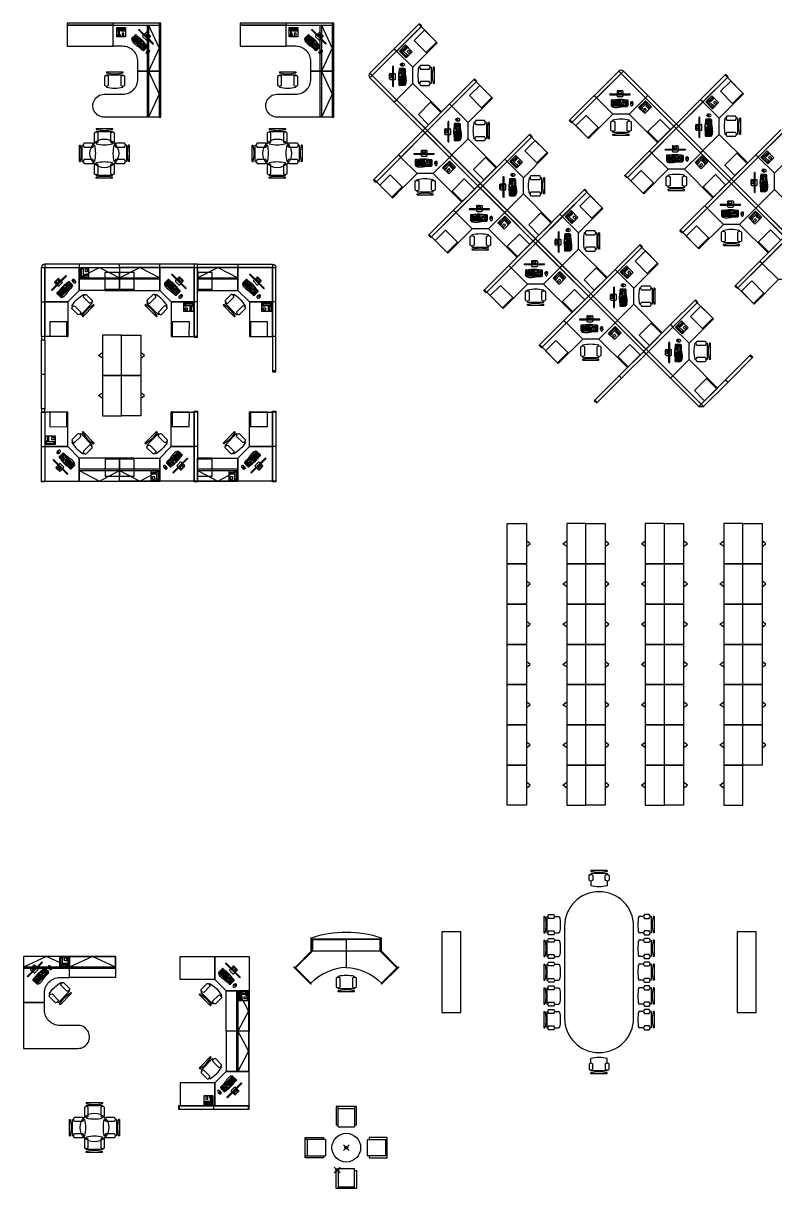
# Model space of a CAD drawing. Header units: inches. Extents: x 134 to 3030, y 225 to 1533.
# Drawn here: x 1359 to 2143, y 316 to 1533 of the extents above; entities that cross this region are included whole.
import ezdxf

# ---------------------------------------------------------------- set-up
doc = ezdxf.new("R2010")
doc.units = ezdxf.units.IN
doc.header["$MEASUREMENT"] = 0
doc.header["$PDMODE"] = 35
doc.header["$PDSIZE"] = 3
doc.layers.get('0').update_dxf_attribs({"lineweight": 0})
for name, color, linetype, lineweight in [('A-FURN-3-WKSF', 200, 'Continuous', 25), ('A-FURN-P-FILE', 5, 'Continuous', 25), ('A-FURN-P-FREE', 200, 'Continuous', 25), ('A-FURN-P-FREE2', 200, 'Continuous', 25), ('A-FURN-P-PEDS', 5, 'Continuous', 25), ('A-FURN-P-PHWL-46', 1, 'Continuous', 25), ('A-FURN-P-PHWL-462', 1, 'Continuous', 25), ('A-FURN-P-SEAT', 4, 'Continuous', 25), ('A-FURN-P-STOR', 7, 'Continuous', 25), ('A-FURN-P-WKSF', 200, 'Continuous', 25), ('COMPUTER-P3', 30, 'Continuous', 25), ('Furniture', 200, 'Continuous', 25), ('TELEPHONE-ST12', 3, 'Continuous', 25)]:
    doc.layers.add(name, color=color, linetype=linetype, lineweight=lineweight)
doc.styles.add('ATTR', font='romans.shx', dxfattribs={"width": 0.8, "height": 2.52})

# ---------------------------------------------------------------- blocks, each defined once
blk = doc.blocks.new('CHAIR 1')
at = {"linetype": 'Continuous'}
for p, q in [((-8.5, 0), (-8.5, -1)), ((-8.5, 0), (8.5, 0)), ((8.5, 0), (8.5, -1)), ((-10.5, -5), (-10.5, -14)), ((-8.5, -3), (-8.5, -4)), ((-8.5, -3), (8.5, -3)), ((-6.5, -14), (-6.5, -5)), ((-2, -3), (-2, -1.9355)), ((2, -1.9576), (2, -3)), ((6.5, -5), (6.5, -14)), ((8.5, -3), (8.5, -4)), ((10.5, -14), (10.5, -5)), ((-8.5, -15), (-8.5, -16)), ((8.5, -15), (8.5, -16))]:
    blk.add_line(p, q, dxfattribs=at)
for centre, radius, start, end in [((-8.5, -6.5), 2.5, 36.8699, 143.1301), ((0, 34.625), 36.625, 256.5803, 283.4197), ((8.5, -6.5), 2.5, 36.8699, 143.1301), ((-8.5, -12.5), 2.5, 216.8699, 323.1301), ((0, 19.625), 36.625, 256.5803, 283.4197), ((8.5, -12.5), 2.5, 216.8699, 323.1301)]:
    blk.add_arc(centre, radius, start, end, dxfattribs=at)
at = {"style": 'ATTR', "width": 0.8, "flags": 9}
blk.add_attdef('ESTCODE', (0, 0), '', height=0.0042, dxfattribs=at)
blk = doc.blocks.new('MONITOR')
at = {"color": 0}
for p, q in [((-269, -94), (-264, -89)), ((-264, -89), (264, -89)), ((-77, -17), (-77, -89)), ((-77, -109), (-77, -143)), ((-40, -70), (-36, -14)), ((-29, -14), (-29, -17)), ((-29, -14), (-29, -17)), ((-25, -60), (-25, -82)), ((-25, -60), (-24, -60)), ((-24, -60), (-24, -89)), ((-24, -63), (24, -63)), ((24, -60), (24, -89)), ((24, -60), (25, -60)), ((25, -60), (25, -82)), ((29, -14), (29, -17)), ((29, -14), (29, -17)), ((40, -70), (36, -14)), ((77, -17), (77, -89)), ((77, -109), (77, -143)), ((269, -94), (264, -89))]:
    blk.add_line(p, q, dxfattribs=at)
for points in [[(-60, 0), (60, 0)], [(-269, -109), (269, -109), (269, -94), (-269, -94), (-269, -109)], [(-60, -160), (60, -160)], [(-36, -14), (36, -14)], [(-29, -17), (29, -17)], [(-29, -17), (29, -17)]]:
    blk.add_lwpolyline(points, dxfattribs=at)
for points in [[(-40, -70, 0.263666), (-37, -80), (-34, -82), (-25, -82)], [(40, -70, -0.263666), (37, -80), (34, -82), (25, -82)]]:
    blk.add_lwpolyline(points, format="xyb", dxfattribs=at)
for centre, radius in [((-61, -4), 1.73), ((-46, -4), 1.73), ((-36, -102), 1.14), ((-32, -4), 1.73), ((-18, -4), 1.73), ((-3, -4), 1.73), ((11, -4), 1.73), ((25, -4), 1.73), ((36, -102), 1.14), ((39, -4), 1.73)]:
    blk.add_circle(centre, radius, dxfattribs=at)
for centre, start, end in [((-60, -17), 90, 180), ((60, -17), 0, 90), ((-60, -143), 180, 270), ((60, -143), 270, 0)]:
    blk.add_arc(centre, 17.2, start, end, dxfattribs=at)
blk = doc.blocks.new('KEYBOARD')
at = {"color": 0}
for points in [[(233, -76), (233, -26, 0.165941), (205, -17, -0.04592), (141, -12, 0.046884), (0, 0, 0.043941), (-135, -14, -0.081459), (-182, -12, 0.073722), (-206, -13, 0.278236), (-218, -23), (-217, -154, 0.414214), (-202, -168), (218, -167, 0.414214), (233, -152)], [(218, -167), (-202, -168, -0.198912), (-213, -164, 0.237087), (-181, -196, 0.110077), (-61, -209, 0.017919), (47, -193, -0.053396), (161, -185, 0.017301), (204, -185, 0.36209), (228, -163, -0.184401), (218, -167)]]:
    blk.add_lwpolyline(points, format="xyb", close=True, dxfattribs=at)
at = {"color": 0, "lineweight": 0}
for points in [[(-201, -38), (-189, -38)], [(-201, -38), (-201, -51)], [(-201, -51), (-189, -51)], [(-200, -70), (-188, -70)], [(-200, -70), (-200, -83)], [(-200, -83), (-188, -83)], [(-200, -87), (-188, -86)], [(-200, -87), (-200, -100)], [(-200, -100), (-188, -99)], [(-200, -104), (-188, -104)], [(-200, -104), (-200, -117)], [(-200, -117), (-188, -117)], [(-200, -122), (-173, -122)], [(-200, -122), (-200, -135)], [(-200, -135), (-173, -135)], [(-200, -139), (-173, -139)], [(-200, -139), (-200, -152)], [(-200, -152), (-173, -152)], [(-189, -38), (-189, -51)], [(-188, -70), (-188, -83)], [(-188, -86), (-188, -99)], [(-188, -104), (-188, -117)], [(-185, -70), (-185, -83)], [(-185, -70), (-173, -70)], [(-185, -83), (-173, -83)], [(-185, -86), (-185, -99)], [(-185, -86), (-173, -86)], [(-185, -99), (-173, -99)], [(-185, -104), (-173, -104)], [(-185, -104), (-185, -117)], [(-185, -117), (-173, -117)], [(-173, -70), (-173, -83)], [(-173, -86), (-173, -99)], [(-173, -104), (-173, -117)], [(-173, -122), (-173, -135)], [(-173, -139), (-173, -152)], [(-171, -38), (-171, -51)], [(-171, -38), (-159, -38)], [(-171, -51), (-159, -51)], [(-170, -70), (-170, -83)], [(-170, -70), (-158, -70)], [(-170, -83), (-158, -83)], [(-170, -86), (-170, -99)], [(-170, -86), (-158, -86)], [(-170, -99), (-158, -99)], [(-170, -104), (-158, -104)], [(-170, -104), (-170, -117)], [(-170, -117), (-158, -117)], [(-170, -122), (-170, -135)], [(-170, -122), (-158, -122)], [(-170, -135), (-158, -135)], [(-170, -139), (-158, -139)], [(-170, -139), (-170, -152)], [(-170, -152), (-158, -152)], [(-159, -38), (-159, -51)], [(-158, -70), (-158, -83)], [(-158, -86), (-158, -99)], [(-158, -104), (-158, -117)], [(-158, -122), (-158, -135)], [(-158, -139), (-158, -152)], [(-156, -38), (-156, -51)], [(-156, -38), (-144, -38)], [(-156, -51), (-144, -51)], [(-156, -70), (-144, -70)], [(-156, -70), (-156, -83)], [(-156, -83), (-144, -83)], [(-156, -86), (-144, -86)], [(-156, -86), (-156, -99)], [(-156, -99), (-144, -99)], [(-156, -104), (-144, -104)], [(-156, -104), (-156, -117)], [(-156, -117), (-144, -117)], [(-156, -122), (-144, -122)], [(-156, -122), (-156, -135)], [(-156, -135), (-144, -135)], [(-156, -139), (-156, -152)], [(-156, -139), (-129, -139)], [(-156, -152), (-129, -152)], [(-144, -38), (-144, -51)], [(-144, -70), (-144, -83)], [(-144, -86), (-144, -99)], [(-144, -104), (-144, -117)], [(-144, -122), (-144, -135)], [(-142, -38), (-130, -38)], [(-142, -38), (-142, -51)], [(-142, -51), (-130, -51)], [(-141, -70), (-141, -83)], [(-141, -70), (-129, -70)], [(-141, -83), (-129, -83)], [(-141, -86), (-141, -99)], [(-141, -86), (-129, -86)], [(-141, -99), (-129, -99)], [(-141, -104), (-129, -104)], [(-141, -104), (-141, -117)], [(-141, -117), (-129, -117)], [(-141, -122), (-129, -122)], [(-141, -122), (-141, -135)], [(-141, -135), (-129, -135)], [(-130, -38), (-130, -51)], [(-129, -70), (-129, -83)], [(-129, -86), (-129, -99)], [(-129, -104), (-129, -117)], [(-129, -122), (-129, -135)], [(-129, -139), (-129, -152)], [(-127, -38), (-127, -51)], [(-127, -38), (-115, -38)], [(-127, -51), (-115, -51)], [(-126, -70), (-126, -83)], [(-126, -70), (-114, -70)], [(-126, -83), (-114, -83)], [(-126, -86), (-126, -99)], [(-126, -86), (-114, -86)], [(-126, -99), (-114, -99)], [(-126, -104), (-114, -104)], [(-126, -104), (-126, -117)], [(-126, -117), (-114, -117)], [(-126, -122), (-126, -135)], [(-126, -122), (-114, -122)], [(-126, -135), (-114, -135)], [(-126, -139), (-11, -138)], [(-126, -139), (-126, -152)], [(-126, -152), (-11, -151)], [(-115, -38), (-115, -51)], [(-114, -70), (-114, -83)], [(-114, -86), (-114, -99)], [(-114, -104), (-114, -117)], [(-114, -122), (-114, -135)], [(-112, -70), (-100, -70)], [(-112, -70), (-112, -83)], [(-112, -83), (-100, -83)], [(-112, -86), (-100, -86)], [(-112, -86), (-112, -99)], [(-112, -99), (-100, -99)], [(-112, -104), (-100, -104)], [(-112, -104), (-112, -117)], [(-112, -117), (-100, -117)], [(-112, -122), (-100, -122)], [(-112, -122), (-112, -135)], [(-112, -135), (-100, -135)], [(-101, -38), (-101, -51)], [(-101, -38), (-89, -38)], [(-101, -51), (-89, -51)], [(-100, -70), (-100, -83)], [(-100, -86), (-100, -99)], [(-100, -104), (-100, -117)], [(-100, -122), (-100, -135)], [(-97, -70), (-97, -83)], [(-97, -70), (-85, -70)], [(-97, -83), (-85, -83)], [(-97, -86), (-97, -99)], [(-97, -86), (-85, -86)], [(-97, -99), (-85, -99)], [(-97, -104), (-85, -103)], [(-97, -104), (-97, -117)], [(-97, -117), (-85, -116)], [(-97, -122), (-85, -121)], [(-97, -122), (-96, -135)], [(-96, -135), (-84, -134)], [(-89, -38), (-89, -51)], [(-86, -38), (-86, -51)], [(-86, -38), (-74, -38)], [(-86, -51), (-74, -51)], [(-85, -70), (-85, -83)], [(-85, -86), (-85, -99)], [(-85, -103), (-85, -116)], [(-85, -121), (-84, -134)], [(-82, -70), (-70, -69)], [(-82, -70), (-82, -83)], [(-82, -83), (-70, -82)], [(-82, -86), (-82, -99)], [(-82, -86), (-70, -86)], [(-82, -99), (-70, -99)], [(-82, -103), (-70, -103)], [(-82, -103), (-81, -116)], [(-81, -116), (-69, -116)], [(-81, -121), (-81, -134)], [(-81, -121), (-69, -121)], [(-81, -134), (-69, -134)], [(-74, -38), (-74, -51)], [(-72, -38), (-60, -38)], [(-72, -38), (-72, -51)], [(-72, -51), (-60, -51)], [(-70, -69), (-70, -82)], [(-70, -86), (-70, -99)], [(-70, -103), (-69, -116)], [(-69, -121), (-69, -134)], [(-68, -69), (-56, -69)], [(-68, -69), (-67, -82)], [(-67, -82), (-55, -82)], [(-67, -86), (-55, -86)], [(-67, -86), (-67, -99)], [(-67, -99), (-55, -99)], [(-67, -103), (-55, -103)], [(-67, -103), (-67, -116)], [(-67, -116), (-55, -116)], [(-67, -121), (-55, -121)], [(-67, -121), (-67, -134)], [(-67, -134), (-55, -134)], [(-60, -38), (-60, -51)], [(-57, -38), (-57, -51)], [(-57, -38), (-45, -38)], [(-57, -51), (-45, -51)], [(-56, -69), (-55, -82)], [(-55, -86), (-55, -99)], [(-55, -103), (-55, -116)], [(-55, -121), (-55, -134)], [(-52, -69), (-52, -82)], [(-52, -69), (-40, -69)], [(-52, -82), (-40, -82)], [(-52, -86), (-52, -99)], [(-52, -86), (-40, -86)], [(-52, -99), (-40, -99)], [(-52, -103), (-40, -103)], [(-52, -103), (-52, -116)], [(-52, -116), (-40, -116)], [(-52, -121), (-40, -121)], [(-52, -121), (-52, -134)], [(-52, -134), (-40, -134)], [(-45, -38), (-45, -51)], [(-40, -69), (-40, -82)], [(-40, -86), (-40, -99)], [(-40, -103), (-40, -116)], [(-40, -121), (-40, -134)], [(-37, -69), (-37, -82)], [(-37, -69), (-25, -69)], [(-37, -82), (-25, -82)], [(-37, -86), (-37, -99)], [(-37, -86), (-25, -86)], [(-37, -99), (-25, -99)], [(-37, -103), (-25, -103)], [(-37, -103), (-37, -116)], [(-37, -116), (-25, -116)], [(-37, -121), (-37, -134)], [(-37, -121), (-25, -121)], [(-37, -134), (-25, -134)], [(-28, -19), (1, -18)], [(-28, -38), (-16, -37)], [(-28, -38), (-28, -51)], [(-28, -51), (-16, -50)], [(-26, -16), (1, -16)], [(-25, -69), (-25, -82)], [(-25, -86), (-25, -99)], [(-25, -103), (-25, -116)], [(-25, -121), (-25, -134)], [(-23, -69), (-11, -69)], [(-23, -69), (-23, -82)], [(-23, -82), (-11, -82)], [(-23, -86), (-11, -86)], [(-23, -86), (-23, -99)], [(-23, -99), (-11, -99)], [(-23, -103), (-11, -103)], [(-23, -103), (-23, -116)], [(-23, -116), (-11, -116)], [(-23, -121), (-11, -121)], [(-23, -121), (-23, -134)], [(-23, -134), (-11, -134)], [(-16, -37), (-16, -50)], [(-13, -37), (-13, -50)], [(-13, -37), (-1, -37)], [(-13, -50), (-1, -50)], [(-11, -69), (-11, -82)], [(-11, -86), (-11, -99)], [(-11, -103), (-11, -116)], [(-11, -121), (-11, -134)], [(-11, -138), (-11, -151)], [(-8, -69), (-8, -82)], [(-8, -69), (4, -69)], [(-8, -82), (4, -82)], [(-8, -86), (-8, -99)], [(-8, -86), (4, -86)], [(-8, -99), (4, -99)], [(-8, -103), (4, -103)], [(-8, -103), (-8, -116)], [(-8, -116), (4, -116)], [(-8, -121), (4, -121)], [(-8, -121), (-8, -134)], [(-8, -134), (4, -134)], [(-7, -138), (20, -138)], [(-7, -138), (-7, -151)], [(-7, -151), (20, -151)], [(-1, -37), (-1, -50)], [(1, -7), (1, -16)], [(1, -18), (1, -25)], [(2, -37), (14, -37)], [(2, -37), (2, -50)], [(2, -50), (14, -50)], [(4, -7), (5, -16)], [(4, -69), (4, -82)], [(4, -86), (4, -99)], [(4, -103), (4, -116)], [(4, -121), (4, -134)], [(5, -16), (30, -16)], [(5, -18), (5, -25)], [(5, -18), (30, -18)], [(7, -69), (7, -82)], [(7, -69), (19, -69)], [(7, -82), (19, -82)], [(7, -86), (7, -99)], [(7, -86), (19, -86)], [(7, -99), (19, -99)], [(7, -103), (19, -103)], [(7, -103), (8, -116)], [(8, -116), (20, -116)], [(8, -121), (8, -134)], [(8, -121), (20, -121)], [(8, -134), (20, -134)], [(14, -37), (14, -50)], [(17, -37), (17, -50)], [(17, -37), (29, -37)], [(17, -50), (29, -50)], [(19, -69), (19, -82)], [(19, -86), (19, -99)], [(19, -103), (20, -116)], [(20, -121), (20, -134)], [(20, -138), (20, -151)], [(23, -69), (35, -69)], [(23, -69), (23, -82)], [(23, -82), (35, -82)], [(23, -86), (35, -86)], [(23, -86), (23, -99)], [(23, -99), (35, -99)], [(23, -103), (35, -103)], [(23, -103), (23, -116)], [(23, -116), (35, -116)], [(23, -121), (65, -121)], [(23, -121), (23, -134)], [(23, -134), (65, -134)], [(23, -138), (35, -138)], [(23, -138), (23, -151)], [(23, -151), (35, -151)], [(29, -37), (29, -50)], [(35, -69), (35, -82)], [(35, -86), (35, -99)], [(35, -103), (35, -116)], [(35, -138), (35, -151)], [(38, -69), (38, -82)], [(38, -69), (65, -69)], [(38, -82), (65, -82)], [(38, -86), (38, -99)], [(38, -86), (50, -86)], [(38, -99), (50, -99)], [(38, -103), (65, -103)], [(38, -103), (38, -116)], [(38, -116), (65, -116)], [(38, -138), (65, -138)], [(38, -138), (38, -151)], [(38, -151), (65, -151)], [(50, -86), (50, -99)], [(53, -86), (53, -99)], [(53, -86), (65, -86)], [(53, -99), (65, -99)], [(65, -69), (65, -82)], [(65, -86), (65, -99)], [(65, -103), (65, -116)], [(65, -121), (65, -134)], [(65, -138), (65, -151)], [(82, -37), (82, -50)], [(82, -37), (94, -37)], [(82, -50), (94, -50)], [(83, -69), (83, -82)], [(83, -69), (95, -69)], [(83, -82), (95, -82)], [(83, -85), (83, -98)], [(83, -85), (95, -85)], [(83, -98), (95, -98)], [(89, -138), (101, -138)], [(89, -138), (89, -151)], [(89, -151), (101, -151)], [(94, -37), (94, -50)], [(95, -69), (95, -82)], [(95, -85), (95, -98)], [(97, -37), (97, -50)], [(97, -37), (109, -37)], [(97, -50), (109, -50)], [(98, -69), (98, -82)], [(98, -69), (110, -69)], [(98, -82), (110, -82)], [(98, -85), (98, -98)], [(98, -85), (110, -85)], [(98, -98), (110, -98)], [(101, -138), (101, -151)], [(104, -121), (104, -134)], [(104, -121), (116, -121)], [(104, -134), (116, -134)], [(104, -138), (116, -138)], [(104, -138), (104, -151)], [(104, -151), (116, -151)], [(109, -37), (109, -50)], [(110, -69), (110, -82)], [(110, -85), (110, -98)], [(111, -37), (123, -37)], [(111, -37), (111, -50)], [(111, -50), (123, -50)], [(112, -69), (124, -69)], [(112, -69), (112, -82)], [(112, -82), (124, -82)], [(112, -85), (124, -85)], [(112, -85), (112, -98)], [(112, -98), (124, -98)], [(116, -121), (116, -134)], [(116, -138), (116, -151)], [(119, -138), (131, -138)], [(119, -138), (119, -151)], [(119, -151), (131, -151)], [(123, -37), (123, -50)], [(124, -69), (124, -82)], [(124, -85), (124, -98)], [(126, -37), (126, -50)], [(126, -37), (138, -37)], [(126, -50), (138, -50)], [(127, -69), (127, -82)], [(127, -69), (139, -69)], [(127, -82), (139, -82)], [(127, -85), (128, -98)], [(127, -85), (139, -85)], [(128, -98), (140, -98)], [(131, -138), (131, -151)], [(138, -37), (138, -50)], [(139, -69), (139, -82)], [(139, -85), (140, -98)], [(156, -35), (156, -48)], [(156, -35), (168, -35)], [(156, -48), (168, -48)], [(157, -69), (157, -82)], [(157, -69), (169, -69)], [(157, -82), (169, -82)], [(157, -85), (157, -98)], [(157, -85), (169, -85)], [(157, -98), (169, -98)], [(157, -103), (169, -103)], [(157, -103), (157, -116)], [(157, -116), (169, -116)], [(157, -121), (157, -134)], [(157, -121), (169, -121)], [(157, -134), (169, -134)], [(157, -138), (169, -138)], [(157, -138), (157, -151)], [(157, -151), (169, -151)], [(168, -35), (168, -48)], [(169, -69), (169, -82)], [(169, -85), (169, -98)], [(169, -103), (169, -116)], [(169, -121), (169, -134)], [(169, -138), (169, -151)], [(172, -69), (184, -69)], [(172, -69), (172, -82)], [(172, -82), (184, -82)], [(172, -85), (184, -85)], [(172, -85), (172, -98)], [(172, -98), (184, -98)], [(172, -103), (184, -102)], [(172, -103), (172, -116)], [(172, -116), (184, -115)], [(172, -121), (184, -120)], [(172, -121), (172, -134)], [(172, -134), (184, -133)], [(172, -138), (184, -138)], [(172, -138), (172, -151)], [(172, -151), (184, -151)], [(176, -34), (176, -47)], [(176, -34), (188, -34)], [(176, -47), (188, -47)], [(184, -69), (184, -82)], [(184, -85), (184, -98)], [(184, -102), (184, -115)], [(184, -120), (184, -133)], [(184, -138), (184, -151)], [(187, -69), (199, -68)], [(187, -69), (187, -82)], [(187, -82), (199, -81)], [(187, -85), (187, -98)], [(187, -85), (199, -85)], [(187, -98), (199, -98)], [(187, -102), (199, -102)], [(187, -102), (187, -115)], [(187, -115), (199, -115)], [(187, -120), (199, -120)], [(187, -120), (187, -133)], [(187, -133), (199, -133)], [(187, -138), (199, -138)], [(187, -138), (187, -151)], [(187, -151), (199, -151)], [(188, -34), (188, -47)], [(197, -34), (197, -47)], [(197, -34), (209, -34)], [(197, -47), (209, -47)], [(199, -68), (199, -81)], [(199, -85), (199, -98)], [(199, -102), (199, -115)], [(199, -120), (199, -133)], [(199, -138), (199, -151)], [(202, -68), (202, -81)], [(202, -68), (214, -68)], [(202, -81), (214, -81)], [(202, -85), (202, -98)], [(202, -85), (214, -85)], [(202, -98), (214, -98)], [(202, -102), (214, -102)], [(202, -102), (202, -115)], [(202, -115), (214, -115)], [(202, -120), (202, -133)], [(202, -120), (214, -120)], [(202, -133), (214, -133)], [(202, -138), (214, -138)], [(202, -138), (202, -151)], [(202, -151), (214, -151)], [(209, -34), (209, -47)], [(214, -68), (214, -81)], [(214, -85), (214, -98)], [(214, -102), (214, -115)], [(214, -120), (214, -133)], [(214, -138), (214, -151)]]:
    blk.add_lwpolyline(points, dxfattribs=at)
for points in [[(1, -25, -0.037715), (-22, -24, -0.328345), (-28, -19)], [(-26, -16, -0.157731), (-22, -12, -0.08747), (1, -7, -0.08747)], [(4, -7, -0.086643), (27, -12, -0.237073), (30, -16)], [(30, -18, -0.11266), (29, -21, -0.188542), (24, -24, -0.031584), (5, -25, -0.031584)]]:
    blk.add_lwpolyline(points, format="xyb", dxfattribs=at)
for centre in [(-74, -18), (-64, -18), (-55, -18), (-46, -18), (-36, -18), (38, -18), (48, -18), (57, -18), (67, -18), (76, -18)]:
    blk.add_circle(centre, 3.55, dxfattribs=at)
blk = doc.blocks.new('COMPUTER 1')
for points in [[(19, -12.1, 0.241004), (17.9, -12.5, 0.217003), (17.8, -15.7, 0.752527), (19.7, -15.8, 0.115399), (20.2, -13.6, 0.099122), (19.9, -12.6, 0.240483), (19, -12.1)], [(18.5, -12.2, 0.055019), (18.3, -12.8, 0.050601), (18.3, -13.5, -0.084687), (18.3, -13.9, -0.175899), (17.8, -14.6, -0.569307), (17.6, -14.5, -0.064428), (17.6, -13.6, -0.081238), (17.9, -12.5, -0.150456), (18.5, -12.2)], [(19.3, -12.2, -0.141108), (19.4, -13.5, 0.211379), (19.5, -13.9, 0.412702), (18.3, -13.9, 0.176997), (18.4, -13.5, -0.141094), (18.6, -12.1, -0.080592), (19, -12.1, -0.075205), (19.3, -12.2)], [(18.8, -13.1), (18.8, -12.6, -0.837339), (19, -12.6), (19, -13.2, -1), (18.8, -13.2)], [(19.4, -12.2, -0.071754), (19.5, -13.1, -0.043169), (19.5, -13.6, 0.269309), (19.9, -14.7, 0.36617), (20.1, -14.7, 0.160325), (19.9, -12.6, 0.150096), (19.4, -12.2)]]:
    blk.add_lwpolyline(points, format="xyb", close=True)
at = {"xscale": 0.03937, "yscale": 0.03937, "zscale": 0.03937}
for name, p in [('MONITOR', (6.4, -0.5)), ('KEYBOARD', (5.7, -9.8))]:
    blk.add_blockref(name, p, dxfattribs=at)
blk = doc.blocks.new("20'' Dia Table")
at = {"linetype": 'Continuous'}
blk.add_circle((0, 0), 10, dxfattribs=at)
at = {"style": 'ATTR', "width": 0.8, "flags": 9}
blk.add_attdef('ESTCODE', (0, 0), '', height=0.00199, dxfattribs=at)
blk = doc.blocks.new('PHONE')
for p, q in [((-4.5, 0), (4.5, 0)), ((-4.5, -10), (-4.5, 0)), ((4.5, 0), (4.5, -10)), ((4.5, -10), (-4.5, -10)), ((-1, -0.5), (-4, -0.5)), ((-4, -0.5), (-4, -3)), ((-4, -3), (-3.25, -3)), ((-3.75, -0.5), (-3.75, -2.75)), ((-3.75, -2.75), (-3.25, -2.75)), ((-3.75, -9.5), (-3.75, -7.25)), ((-3.75, -7.25), (-3.25, -7.25)), ((-1.25, -9.5), (-3.75, -9.5)), ((-3.25, -1), (-1.75, -1)), ((-3.25, -1), (-3.25, -9)), ((-3.25, -9), (-1.75, -9)), ((-1.75, -9), (-1.75, -1)), ((-1.75, -2.75), (-1.25, -2.75)), ((-1.75, -3), (-1, -3)), ((-1.75, -7.25), (-1.25, -7.25)), ((-1.25, -2.75), (-1.25, -0.5)), ((-1.25, -7.25), (-1.25, -9.5)), ((-1, -3), (-1, -0.5)), ((-0.5, -1.5), (-0.5, -3.5)), ((4, -1.5), (-0.5, -1.5)), ((-0.5, -2.5), (4, -2.5)), ((-0.5, -3.5), (4, -3.5)), ((0.75, -6), (0.75, -9)), ((2.75, -6), (0.75, -6)), ((0.75, -9), (2.75, -9)), ((2.75, -9), (2.75, -6)), ((4, -3.5), (4, -1.5))]:
    blk.add_line(p, q)
at = {"style": 'ATTR', "width": 0.8, "flags": 9}
blk.add_attdef('ESTCODE', (0, 0), '', height=0.0000256, dxfattribs=at)
blk = doc.blocks.new('FILECAB 42')
at = {"layer": 'A-FURN-P-FILE'}
blk.add_lwpolyline([(42, 20), (42, 0), (0, 0), (0, 20)], close=True, dxfattribs=at)
blk.add_lwpolyline([(24, 20), (21, 24), (18, 20)], dxfattribs=at)
blk = doc.blocks.new('CHAIR 2')
at = {"linetype": 'Continuous'}
for p, q in [((-8.5, 0), (-8.5, -1)), ((-8.5, 0), (8.5, 0)), ((8.5, 0), (8.5, -1)), ((-10.5, -5), (-10.5, -10)), ((-8.5, -3), (-8.5, -4)), ((-8.5, -3), (8.5, -3)), ((-8.5, -11), (-8.5, -16)), ((-6.5, -10), (-6.5, -5)), ((-2, -3), (-2, -1.9355)), ((2, -1.9576), (2, -3)), ((6.5, -5), (6.5, -10)), ((8.5, -3), (8.5, -4)), ((8.5, -11), (8.5, -16)), ((10.5, -10), (10.5, -5))]:
    blk.add_line(p, q, dxfattribs=at)
for centre, radius, start, end in [((-8.5, -6.5), 2.5, 36.8699, 143.1301), ((-8.5, -8.5), 2.5, 216.8699, 323.1301), ((0, 34.625), 36.625, 256.5803, 283.4197), ((8.5, -6.5), 2.5, 36.8699, 143.1301), ((8.5, -8.5), 2.5, 216.8699, 323.1301), ((0, 19.625), 36.625, 256.5803, 283.4197)]:
    blk.add_arc(centre, radius, start, end, dxfattribs=at)
at = {"style": 'ATTR', "width": 0.8, "flags": 9}
blk.add_attdef('ESTCODE', (0, 0), '', height=0.0042, dxfattribs=at)
blk = doc.blocks.new('DESK 1')
at = {"layer": 'Furniture'}
blk.add_lwpolyline([(36, -24), (36, 0), (0, 0), (0, -36), (24, -36), (36, -24)], dxfattribs=at)
for points in [[(36, 0), (36, -24), (72, -24), (72, 0)], [(24, -78), (24, -36), (0, -36), (0, -78)]]:
    blk.add_lwpolyline(points, close=True, dxfattribs=at)
blk = doc.blocks.new('FILE 1')
at = {"layer": 'A-FURN-P-PEDS'}
blk.add_lwpolyline([(-13.3, 13.3), (-24.1, 2.6), (-11.5, -10.1), (-0.7, 0.7)], close=True, dxfattribs=at)
at = {"layer": 'A-FURN-P-PEDS', "linetype": 'Continuous'}
blk.add_lwpolyline([(-0.7, 0.7), (-11.5, -10.1), (-10.8, -10.8), (0, 0)], close=True, dxfattribs=at)

msp = doc.modelspace()

# ---------------------------------------------------------------- linework, layer by layer
at = {"layer": 'A-FURN-3-WKSF'}
msp.add_lwpolyline([(1995.4, 590, 1), (1923.4, 590), (1923.4, 494, 1), (1995.4, 494)], format="xyb", close=True, dxfattribs=at)
at = {"layer": 'A-FURN-P-FILE'}
for points in [[(1815.3, 584), (1795.3, 584), (1795.3, 500), (1815.3, 500)], [(2123.4, 584), (2103.4, 584), (2103.4, 500), (2123.4, 500)]]:
    msp.add_lwpolyline(points, close=True, dxfattribs=at)
at = {"layer": 'A-FURN-P-FREE'}
msp.add_circle((1695.6, 358.8), 15, dxfattribs=at)
for p in [(1695.6, 358.8), (1686.1, 335.6, 0)]:
    msp.add_point(p, dxfattribs=at)
at = {"layer": 'A-FURN-P-FREE2'}
msp.add_circle((1695.6, 358.8), 15, dxfattribs=at)
for p in [(1695.6, 358.8), (1686.1, 335.6, 0)]:
    msp.add_point(p, dxfattribs=at)
at = {"layer": 'A-FURN-P-PHWL-46'}
for p, q in [((1502.2, 1434.7, 0), (1502.2, 1532.7, 0)), ((1682.7, 1434.7, 0), (1682.7, 1532.7, 0)), ((1982.3, 1480.4, 0), (1931.4, 1429.4, 0)), ((2094, 1476.7, 0), (2014.5, 1397.3, 0)), ((1777.9, 1418.2, 0), (1727, 1367.3, 0)), ((1838, 1363, 0), (1810.1, 1335.1, 0)), ((2097.6, 1365.1, 0), (2046.7, 1314.2, 0)), ((1895.6, 1305.4, 0), (1867.7, 1277.5, 0)), ((2157.7, 1309.9, 0), (2129.8, 1282, 0)), ((1537, 1281.3, 0), (1381, 1281.3, 0)), ((1381, 1281.3, 0), (1381, 1205.8, 0)), ((1537, 1281.3, 0), (1537, 1204.9, 0)), ((1618.5, 1281.3, 0), (1618.5, 1168.9, 0)), ((1953.2, 1247.8, 0), (1925.3, 1219.8, 0)), ((1381, 1202.3, 0), (1381, 1130.3, 0)), ((2010.9, 1190.1, 0), (1982.9, 1162.2, 0)), ((1594.4, 402.4), (1520.6, 402.4))]:
    msp.add_line(p, q, dxfattribs=at)
at = {"layer": 'A-FURN-P-PHWL-46', "elevation": 0}
for points in [[(1502.2, 1532.7), (1404.2, 1532.7), (1404.2, 1530.7), (1502.2, 1530.7)], [(1452.2, 1532.7), (1452.2, 1530.7)], [(1500.2, 1532.7), (1500.2, 1434.7), (1502.2, 1434.7)], [(1682.7, 1532.7), (1584.7, 1532.7), (1584.7, 1530.7), (1682.7, 1530.7)], [(1632.7, 1532.7), (1632.7, 1530.7)], [(1680.7, 1532.7), (1680.7, 1434.7), (1682.7, 1434.7)], [(1771.8, 1532.3), (1720.3, 1480.8), (2068.5, 1132.5)], [(1771.2, 1531.7), (1773.6, 1529.2)], [(1774.3, 1529.8), (1771.8, 1532.3)], [(1745.7, 1506.2), (1748.2, 1503.7)], [(1502.2, 1482.7), (1500.2, 1482.7)], [(1682.7, 1482.7), (1680.7, 1482.7)], [(1720.3, 1475.8), (2063.6, 1132.5)], [(1829.4, 1474.7), (1803.3, 1448.6), (1805.8, 1446.1), (1831.9, 1472.2)], [(1828.8, 1474), (1831.3, 1471.6)], [(1831.9, 1472.2), (1829.4, 1474.7)], [(1931.4, 1429.4), (1929, 1431.9), (1979.9, 1482.8)], [(2330.6, 1137.1), (1984.8, 1482.8), (1982.3, 1480.4)], [(2012, 1399.7), (2091.5, 1479.2)], [(2090.9, 1478.6), (2093.4, 1476.1)], [(2094, 1476.7), (2091.5, 1479.2)], [(1748.2, 1452.8), (1745.7, 1450.3)], [(1803.3, 1448.6), (1777.9, 1423.1)], [(1954.4, 1457.4), (1956.9, 1454.9)], [(2010.3, 1457.4), (2007.8, 1454.9)], [(2065.4, 1453.1), (2067.9, 1450.7)], [(1780.4, 1420.7), (1805.8, 1446.1)], [(1727, 1367.3), (1724.5, 1369.7), (1775.4, 1420.7)], [(1775.4, 1420.7), (1777.9, 1423.1)], [(1780.4, 1420.7), (1777.9, 1418.2)], [(1887, 1417), (1861, 1391), (1863.4, 1388.5), (1889.5, 1414.6)], [(1886.4, 1416.4), (1888.9, 1413.9)], [(1889.5, 1414.6), (1887, 1417)], [(2149.1, 1421.6), (2123.1, 1395.5), (2125.5, 1393), (2151.6, 1419.1)], [(2067.9, 1399.7), (2065.4, 1397.3)], [(1750, 1395.2), (1752.4, 1392.7)], [(1805.8, 1395.2), (1803.3, 1392.7)], [(1861, 1391), (1835.5, 1365.5)], [(1838, 1363), (1863.4, 1388.5)], [(2123.1, 1395.5), (2097.6, 1370)], [(2100.1, 1367.6), (2125.5, 1393)], [(1807.6, 1337.6), (1835.5, 1365.5)], [(2046.7, 1314.2), (2044.2, 1316.7), (2095.1, 1367.6)], [(2095.1, 1367.6), (2097.6, 1370)], [(2100.1, 1367.6), (2097.6, 1365.1)], [(1944.7, 1359.4), (1918.6, 1333.3), (1921.1, 1330.8), (1947.1, 1356.9)], [(1944.1, 1358.8), (1946.5, 1356.3)], [(1947.1, 1356.9), (1944.7, 1359.4)], [(2069.7, 1342.1), (2072.1, 1339.6)], [(2125.5, 1342.1), (2123.1, 1339.6)], [(1863.4, 1337.6), (1861, 1335.1)], [(1918.6, 1333.3), (1893.1, 1307.9)], [(1895.6, 1305.4), (1921.1, 1330.8)], [(1865.2, 1279.9), (1893.1, 1307.9)], [(2127.3, 1284.5), (2155.2, 1312.4)], [(2002.3, 1301.8), (1976.2, 1275.7), (1978.7, 1273.2), (2004.8, 1299.3)], [(2001.7, 1301.2), (2004.2, 1298.7)], [(2004.8, 1299.3), (2002.3, 1301.8)], [(1381, 1205.8), (1377.5, 1205.8), (1377.5, 1277.8)], [(1417, 1281.3), (1417, 1277.8)], [(1459, 1277.8), (1459, 1281.3)], [(1501, 1277.8), (1501, 1281.3)], [(1537, 1204.9), (1540.5, 1204.9), (1540.5, 1281.3)], [(1540.5, 1281.3), (1618.5, 1281.3)], [(1582.5, 1281.3), (1582.5, 1277.8)], [(1618.5, 1168.9), (1622, 1168.9), (1622, 1277.8)], [(1839.8, 1254.5), (1865.2, 1279.9), (1867.7, 1277.5), (1842.2, 1252)], [(1921.1, 1279.9), (1918.6, 1277.5)], [(1976.2, 1275.7), (1950.8, 1250.2)], [(1953.2, 1247.8), (1978.7, 1273.2)], [(1377.5, 1241.8), (1381, 1241.8)], [(1540.5, 1241.8), (1537, 1241.8)], [(1622, 1241.8), (1618.5, 1241.8)], [(1922.8, 1222.3), (1950.8, 1250.2)], [(2059.9, 1244.1), (2033.9, 1218.1), (2036.3, 1215.6), (2062.4, 1241.7)], [(2059.3, 1243.5), (2061.8, 1241)], [(2062.4, 1241.7), (2059.9, 1244.1)], [(1978.7, 1222.3), (1976.2, 1219.8)], [(2033.9, 1218.1), (2008.4, 1192.6)], [(1540.5, 1205.8), (1537, 1205.8)], [(1622, 1205.8), (1618.5, 1205.8)], [(2010.9, 1190.1), (2036.3, 1215.6)], [(1377.5, 1202.3), (1381, 1202.3)], [(1381, 1130.3), (1377.5, 1130.3), (1377.5, 1202.3)], [(1980.5, 1164.7), (2008.4, 1192.6)], [(2117.6, 1186.5), (2091.5, 1160.4), (2094, 1158), (2120, 1184)], [(2116.9, 1185.9), (2119.4, 1183.4)], [(2120, 1184), (2117.6, 1186.5)], [(1622, 1169.8), (1618.5, 1169.8)], [(1377.5, 1166.3), (1381, 1166.3)], [(2036.3, 1164.7), (2033.9, 1162.2)], [(2091.5, 1160.4), (2066, 1135)], [(2068.5, 1132.5), (2094, 1158)], [(2066, 1135), (2063.6, 1132.5), (2068.5, 1132.5)], [(1381, 1126.8), (1381, 1053.9), (1377.5, 1053.9), (1377.5, 1126.8)], [(1381, 1126.8), (1377.5, 1126.8)], [(1540.5, 1127.7), (1540.5, 1053.9), (1537, 1053.9), (1537, 1127.7)], [(1537, 1127.7), (1540.5, 1127.7)], [(1540.5, 1126.8), (1537, 1126.8)], [(1622, 1127.7), (1622, 1053.9), (1618.5, 1053.9), (1618.5, 1127.7)], [(1618.5, 1127.7), (1622, 1127.7)], [(1622, 1126.8), (1618.5, 1126.8)], [(1377.5, 1090.8), (1381, 1090.8)], [(1540.5, 1090.8), (1537, 1090.8)], [(1622, 1090.8), (1618.5, 1090.8)], [(1377.5, 1054.8), (1381, 1054.8)], [(1540.5, 1054.8), (1537, 1054.8)], [(1622, 1054.8), (1618.5, 1054.8)]]:
    msp.add_lwpolyline(points, dxfattribs=at)
for points in [[(1720.3, 1480.8, 0.414214), (1720.3, 1475.8), (1774.3, 1529.8)], [(1984.8, 1482.8, 0.414214), (1979.9, 1482.8), (2325.6, 1137.1)], [(1381, 1281.3, 0.414214), (1377.5, 1277.8), (1622, 1277.8)], [(1618.5, 1281.3, -0.414214), (1622, 1277.8)]]:
    msp.add_lwpolyline(points, format="xyb", dxfattribs=at)
for points in [[(1930.8, 1428.8), (1928.3, 1431.3), (1929, 1431.9), (1931.4, 1429.4)], [(1989.1, 1371.8), (1986.6, 1374.3), (2012, 1399.7), (2014.5, 1397.3)], [(1726.4, 1366.6), (1723.9, 1369.1), (1724.5, 1369.7), (1727, 1367.3)], [(1988.4, 1371.2), (1986, 1373.7), (1986.6, 1374.3), (1989.1, 1371.8)], [(1784.6, 1309.6), (1782.1, 1312.1), (1807.6, 1337.6), (1810.1, 1335.1)], [(2046.1, 1313.6), (2043.6, 1316), (2044.2, 1316.7), (2046.7, 1314.2)], [(1784, 1309), (1781.5, 1311.5), (1782.1, 1312.1), (1784.6, 1309.6)], [(2104.3, 1256.6), (2101.8, 1259), (2127.3, 1284.5), (2129.8, 1282)], [(1841.6, 1251.4), (1839.1, 1253.9), (1839.8, 1254.5), (1842.2, 1252)], [(2103.7, 1255.9), (2101.2, 1258.4), (2101.8, 1259), (2104.3, 1256.6)], [(1899.9, 1194.4), (1897.4, 1196.9), (1922.8, 1222.3), (1925.3, 1219.8)], [(1899.2, 1193.8), (1896.8, 1196.2), (1897.4, 1196.9), (1899.9, 1194.4)], [(1957.5, 1136.7), (1955, 1139.2), (1980.5, 1164.7), (1982.9, 1162.2)], [(1956.9, 1136.1), (1954.4, 1138.6), (1955, 1139.2), (1957.5, 1136.7)]]:
    msp.add_lwpolyline(points, close=True, dxfattribs=at)
at = {"layer": 'A-FURN-P-PHWL-46'}
for points in [[(1520.6, 402.4), (1520.6, 398.9), (1594.4, 398.9)], [(1521.5, 398.9), (1521.5, 402.4)], [(1557.5, 398.9), (1557.5, 402.4)], [(1593.5, 398.9), (1593.5, 402.4)], [(1594.4, 398.9), (1594.4, 402.4)]]:
    msp.add_lwpolyline(points, dxfattribs=at)
at = {"layer": 'A-FURN-P-PHWL-462', "elevation": 0}
for points in [[(2042.4, 1425.2), (2040, 1427.7), (2037.5, 1425.2), (2040, 1422.7)], [(1780.4, 1420.7), (1777.9, 1423.1), (1775.4, 1420.7), (1777.9, 1418.2)], [(1838, 1363), (1835.5, 1365.5), (1833, 1363), (1835.5, 1360.5)], [(2100.1, 1367.6), (2097.6, 1370), (2095.1, 1367.6), (2097.6, 1365.1)], [(1895.6, 1305.4), (1893.1, 1307.9), (1890.7, 1305.4), (1893.1, 1302.9)], [(1537, 1277.8), (1540.5, 1277.8), (1540.5, 1281.3), (1537, 1281.3)], [(1953.2, 1247.8), (1950.8, 1250.2), (1948.3, 1247.8), (1950.8, 1245.3)], [(1377.5, 1202.3), (1381, 1202.3), (1381, 1205.8), (1377.5, 1205.8)], [(2010.9, 1190.1), (2008.4, 1192.6), (2005.9, 1190.1), (2008.4, 1187.7)], [(1377.5, 1126.8), (1381, 1126.8), (1381, 1130.3), (1377.5, 1130.3)]]:
    msp.add_lwpolyline(points, close=True, dxfattribs=at)
at = {"layer": 'A-FURN-P-SEAT'}
for p, q in [((1706.1, 401.6), (1685.1, 401.6)), ((1706.1, 316), (1685.1, 316))]:
    msp.add_line(p, q, dxfattribs=at)
for points in [[(1685.1, 401.6), (1685.1, 382.6), (1687.1, 382.6)], [(1687.1, 380.6), (1687.1, 401.6)], [(1704.1, 401.6), (1704.1, 380.6)], [(1704.1, 382.6), (1706.1, 382.6), (1706.1, 401.6)], [(1687.1, 399.6), (1704.1, 399.6)], [(1687.1, 380.6), (1704.1, 380.6)], [(1671.8, 350.3), (1671.8, 348.3), (1652.8, 348.3), (1652.8, 369.3)], [(1652.8, 369.3), (1671.8, 369.3), (1671.8, 367.3)], [(1673.8, 367.3), (1652.8, 367.3)], [(1654.8, 367.3), (1654.8, 350.3)], [(1673.8, 367.3), (1673.8, 350.3)], [(1717.4, 367.3), (1738.4, 367.3)], [(1717.4, 367.3), (1717.4, 350.3)], [(1719.4, 350.3), (1719.4, 348.3), (1738.4, 348.3), (1738.4, 369.3)], [(1738.4, 369.3), (1719.4, 369.3), (1719.4, 367.3)], [(1736.4, 367.3), (1736.4, 350.3)], [(1652.8, 350.3), (1673.8, 350.3)], [(1738.4, 350.3), (1717.4, 350.3)], [(1685.1, 316), (1685.1, 335), (1687.1, 335)], [(1687.1, 337), (1687.1, 316)], [(1687.1, 337), (1704.1, 337)], [(1704.1, 316), (1704.1, 337)], [(1704.1, 335), (1706.1, 335), (1706.1, 316)], [(1687.1, 318), (1704.1, 318)]]:
    msp.add_lwpolyline(points, dxfattribs=at)
at = {"layer": 'A-FURN-P-STOR'}
for p, q in [((1489.2, 1530.7, 0), (1489.2, 1434.7, 0)), ((1500.2, 1530.7, 0), (1500.2, 1434.7, 0)), ((1669.7, 1530.7, 0), (1669.7, 1434.7, 0)), ((1680.7, 1530.7, 0), (1680.7, 1434.7, 0)), ((1500.2, 1482.7, 0), (1488, 1482.7, 0)), ((1680.7, 1482.7, 0), (1668.4, 1482.7, 0)), ((1417, 1265.6, 0), (1417, 1277.8, 0)), ((1459, 1277.8, 0), (1459, 1265.6, 0)), ((1501, 1277.8, 0), (1501, 1265.6, 0)), ((1540.5, 1265.6, 0), (1540.5, 1277.8, 0)), ((1501, 1265.6, 0), (1417, 1265.6, 0)), ((1501, 1067.1, 0), (1417, 1067.1, 0)), ((1454.6, 558.4), (1358.6, 558.4)), ((1406.6, 558.4), (1406.6, 546.1)), ((1454.6, 547.4), (1358.6, 547.4)), ((1582.5, 522.4), (1582.5, 438.4)), ((1593.5, 522.4), (1593.5, 438.4)), ((1593.5, 480.4), (1581.3, 480.4))]:
    msp.add_line(p, q, dxfattribs=at)
at = {"layer": 'A-FURN-P-STOR', "elevation": 0}
for points in [[(1488, 1530.7), (1500.2, 1530.7)], [(1500.2, 1434.7), (1488, 1434.7), (1488, 1530.7)], [(1489.2, 1530.7), (1500.2, 1506.7), (1489.2, 1482.7)], [(1680.7, 1434.7), (1668.4, 1434.7), (1668.4, 1530.7)], [(1668.4, 1530.7), (1680.7, 1530.7)], [(1669.7, 1530.7), (1680.7, 1506.7), (1669.7, 1482.7)], [(1489.2, 1482.7), (1500.2, 1458.7), (1489.2, 1434.7)], [(1669.7, 1482.7), (1680.7, 1458.7), (1669.7, 1434.7)], [(1417, 1266.8), (1438, 1277.8), (1459, 1266.8)], [(1417, 1277.8), (1501, 1277.8)], [(1459, 1266.8), (1480, 1277.8), (1501, 1266.8)], [(1540.5, 1266.8), (1561.5, 1277.8), (1582.5, 1266.8)], [(1540.5, 1277.8), (1582.5, 1277.8)], [(1582.5, 1277.8), (1582.5, 1265.6), (1540.5, 1265.6)], [(1417, 1266.8), (1501, 1266.8)], [(1540.5, 1266.8), (1582.5, 1266.8)], [(1417, 1067.1), (1417, 1054.8), (1501, 1054.8)], [(1417, 1065.8), (1501, 1065.8)], [(1417, 1065.8), (1438, 1054.8), (1459, 1065.8)], [(1459, 1054.8), (1459, 1067.1)], [(1459, 1065.8), (1480, 1054.8), (1501, 1065.8)], [(1501, 1054.8), (1501, 1067.1)], [(1582.5, 1067.1), (1540.5, 1067.1)], [(1540.5, 1067.1), (1540.5, 1054.8), (1582.5, 1054.8), (1582.5, 1067.1)], [(1540.5, 1065.8), (1561.5, 1054.8), (1582.5, 1065.8)], [(1540.5, 1065.8), (1582.5, 1065.8)]]:
    msp.add_lwpolyline(points, dxfattribs=at)
at = {"layer": 'A-FURN-P-STOR'}
for points in [[(1358.6, 558.4), (1358.6, 546.1), (1454.6, 546.1)], [(1406.6, 547.4), (1382.6, 558.4), (1358.6, 547.4)], [(1454.6, 547.4), (1430.6, 558.4), (1406.6, 547.4)], [(1454.6, 546.1), (1454.6, 558.4)], [(1593.5, 438.4), (1581.3, 438.4), (1581.3, 522.4)], [(1581.3, 522.4), (1593.5, 522.4)], [(1582.5, 522.4), (1593.5, 501.4), (1582.5, 480.4)], [(1582.5, 480.4), (1593.5, 459.4), (1582.5, 438.4)]]:
    msp.add_lwpolyline(points, dxfattribs=at)
at = {"layer": 'A-FURN-P-WKSF', "elevation": 0}
for points in [[(1452.2, 1530.7), (1404.2, 1530.7), (1404.2, 1508.7), (1452.2, 1508.7)], [(1632.7, 1530.7), (1584.7, 1530.7), (1584.7, 1508.7), (1632.7, 1508.7)]]:
    msp.add_lwpolyline(points, close=True, dxfattribs=at)
for points in [[(1452.2, 1508.7), (1452.2, 1530.7), (1500.2, 1530.7), (1500.2, 1482.7), (1478.2, 1482.7), (1478.2, 1492.7, 0.414214), (1462.2, 1508.7), (1452.2, 1508.7)], [(1632.7, 1508.7), (1632.7, 1530.7), (1680.7, 1530.7), (1680.7, 1482.7), (1658.7, 1482.7), (1658.7, 1492.7, 0.414214), (1642.7, 1508.7), (1632.7, 1508.7)]]:
    msp.add_lwpolyline(points, format="xyb", dxfattribs=at)
for points in [[(1500.2, 1482.7), (1500.2, 1434.7), (1443.2, 1434.7, -1.041756), (1444.2, 1458.7), (1462.2, 1458.7, 0.414214), (1478.2, 1474.7), (1478.2, 1482.7)], [(1680.7, 1482.7), (1680.7, 1434.7), (1623.7, 1434.7, -1.041756), (1624.6, 1458.7), (1642.7, 1458.7, 0.414214), (1658.7, 1474.7), (1658.7, 1482.7)]]:
    msp.add_lwpolyline(points, format="xyb", close=True, dxfattribs=at)
at = {"layer": 'A-FURN-P-WKSF'}
msp.add_lwpolyline([(1658.6, 529.4), (1640.8, 547.2), (1641.4, 547.7), (1642.1, 547), (1659.5, 564.5), (1659.5, 576.9), (1731.6, 576.9), (1731.6, 564.5), (1749.1, 547), (1749.8, 547.7), (1750.3, 547.2), (1732.5, 529.4), (1732, 529.9), (1748.5, 546.5), (1730.8, 564.1), (1730.9, 576.2), (1660.3, 576.2), (1660.3, 564.1), (1642.6, 546.5), (1659.1, 529.9), (1658.6, 529.4)], dxfattribs=at)
for points in [[(1695.6, 547, 0.183942), (1658.6, 530.5), (1642.6, 546.5), (1660.3, 564.1), (1660.3, 576.2), (1695.6, 576.2)], [(1695.6, 547, -0.183942), (1732.5, 530.5), (1748.5, 546.5), (1730.8, 564.1), (1730.8, 576.2), (1695.6, 576.2)], [(1358.6, 510.4), (1358.6, 462.4), (1415.6, 462.4, 1.041756), (1414.6, 486.4), (1396.6, 486.4, -0.414214), (1380.6, 502.4), (1380.6, 510.4)]]:
    msp.add_lwpolyline(points, format="xyb", close=True, dxfattribs=at)
for points in [[(1732.1, 577.9), (1732.1, 564.1), (1659.1, 564.1), (1659.1, 577.9, -0.164215), (1732.1, 577.9)], [(1406.6, 536.4), (1406.6, 558.4), (1358.6, 558.4), (1358.6, 510.4), (1380.6, 510.4), (1380.6, 520.4, -0.414214), (1396.6, 536.4), (1406.6, 536.4)]]:
    msp.add_lwpolyline(points, format="xyb", dxfattribs=at)
msp.add_lwpolyline([(1406.6, 558.4), (1454.6, 558.4), (1454.6, 536.4), (1406.6, 536.4)], close=True, dxfattribs=at)
at = {"layer": 'Furniture', "elevation": 0}
for points in [[(1540.5, 1253.8), (1582.5, 1253.8), (1582.5, 1277.8), (1540.5, 1277.8)], [(1618.5, 1241.8), (1594.5, 1241.8), (1594.5, 1205.8), (1618.5, 1205.8)]]:
    msp.add_lwpolyline(points, close=True, dxfattribs=at)
msp.add_lwpolyline([(1594.5, 1241.8), (1618.5, 1241.8), (1618.5, 1277.8), (1582.5, 1277.8), (1582.5, 1253.8), (1594.5, 1241.8)], dxfattribs=at)

# ---------------------------------------------------------------- block references
at = {"layer": 'A-FURN-3-WKSF', "xscale": 1.5, "yscale": 1.5, "zscale": 1.5, "rotation": 45}
for p in [(1443.1, 1396.9, 0), (1623.5, 1396.9, 0), (1432.8, 379.8, 0)]:
    msp.add_blockref("20'' Dia Table", p, dxfattribs=at)
at = {"layer": 'A-FURN-P-SEAT'}
for name, p, rotation in [('CHAIR 1', (1787.2, 1478.3, 0), 270), ('CHAIR 1', (1844.8, 1420.7, 0), 270), ('CHAIR 1', (2106.9, 1425.2, 0), 270), ('CHAIR 1', (1417.1, 1396.9, 0), 90), ('CHAIR 1', (1469.1, 1396.9, 0), 270), ('CHAIR 1', (1597.5, 1396.9, 0), 90), ('CHAIR 1', (1649.5, 1396.9, 0), 270), ('CHAIR 1', (1443.1, 1370.9, 0), 180), ('CHAIR 1', (1623.5, 1370.9, 0), 180), ('CHAIR 1', (1902.4, 1363, 0), 270), ('CHAIR 1', (1960, 1305.4, 0), 270), ('CHAIR 1', (2017.7, 1247.8, 0), 270), ('CHAIR 1', (1491.5, 1232.3, 0), 134.9999999999979), ('CHAIR 1', (1573, 1232.3, 0), 134.9999999999979), ('CHAIR 1', (2075.3, 1190.1, 0), 270), ('CHAIR 1', (1426.6, 1100.4, 0), 314.999999999998), ('CHAIR 2', (2016.8, 591.6), 270.0000000000002), ('CHAIR 2', (2016.8, 566.8), 270.0000000000002), ('CHAIR 2', (2016.8, 542), 270.0000000000002), ('CHAIR 1', (1695.6, 521.6), 180.0000000000002), ('CHAIR 2', (2016.8, 517.2), 270.0000000000002), ('CHAIR 2', (2016.8, 492.4), 270.0000000000002), ('CHAIR 1', (1548, 447.9), 44.9999999999979), ('CHAIR 2', (1959.4, 435.9), 180.0000000000001), ('CHAIR 1', (1406.8, 379.8, 0), 90), ('CHAIR 1', (1458.8, 379.8, 0), 270), ('CHAIR 1', (1432.8, 353.8, 0), 180)]:
    msp.add_blockref(name, p, dxfattribs=dict(at, rotation=rotation))
for p in [(1453.9, 1482, 0), (1634.4, 1482, 0), (1443.1, 1422.9, 0), (1623.5, 1422.9, 0), (1432.8, 405.8, 0)]:
    msp.add_blockref('CHAIR 1', p, dxfattribs=at)
at = {"layer": 'A-FURN-P-SEAT', "xscale": -1}
for name, p, rotation in [('CHAIR 1', (1982.3, 1415.9, 0), 180), ('CHAIR 1', (2040, 1358.3, 0), 180), ('CHAIR 1', (1777.9, 1353.7, 0), 180), ('CHAIR 1', (2097.6, 1300.7, 0), 180), ('CHAIR 1', (1835.5, 1296.1, 0), 180), ('CHAIR 1', (1893.1, 1238.5, 0), 180), ('CHAIR 1', (1426.6, 1232.3, 0), 225.000000000002), ('CHAIR 1', (1950.8, 1180.9, 0), 180), ('CHAIR 1', (1491.5, 1100.4, 0), 45.00000000000208), ('CHAIR 1', (1573, 1100.4, 0), 45.00000000000208), ('CHAIR 2', (1959.4, 648.1), 359.9999999999998), ('CHAIR 2', (1901.9, 591.6), 89.99999999999977), ('CHAIR 2', (1901.9, 566.8), 89.99999999999977), ('CHAIR 2', (1901.9, 542), 89.99999999999977), ('CHAIR 1', (1403, 514), 224.9999999999967), ('CHAIR 1', (1548, 512.8), 135.000000000002), ('CHAIR 2', (1901.9, 517.2), 89.99999999999977), ('CHAIR 2', (1901.9, 492.4), 89.99999999999977)]:
    msp.add_blockref(name, p, dxfattribs=dict(at, rotation=rotation))
at = {"layer": 'A-FURN-P-WKSF'}
for name, p, rotation in [('DESK 1', (1722.7, 1478.3, 0), 44.99999999994591), ('DESK 1', (2042.4, 1425.2, 0), 44.99999999994591), ('DESK 1', (1780.4, 1420.7, 0), 44.99999999994591), ('FILE 1', (1784.1, 1450.9, 0), 89.99999999979208), ('FILE 1', (2020.5, 1408.2, 0), 270.0000000000079), ('DESK 1', (1838, 1363, 0), 44.99999999994591), ('DESK 1', (2100.1, 1367.6, 0), 44.99999999994591), ('FILE 1', (1841.7, 1393.3, 0), 90.00000000005576), ('FILE 1', (2103.8, 1397.8, 0), 90.00000000004715), ('FILE 1', (1816.1, 1346.1, 0), 270.000000000324), ('FILE 1', (2078.2, 1350.6, 0), 270.0000000000653), ('DESK 1', (1895.6, 1305.4, 0), 44.99999999994591), ('FILE 1', (1899.3, 1335.6, 0), 89.99999999995497), ('FILE 1', (2135.8, 1293, 0), 270.0000000000228), ('FILE 1', (1873.7, 1288.4, 0), 270.0000000000201), ('DESK 1', (1953.2, 1247.8, 0), 44.99999999994591), ('FILE 1', (1459, 1253.8, 0), 315.0000000001986), ('FILE 1', (1474.3, 1253.8, 0), 315.0000000001986), ('DESK 1', (1537, 1277.8, 0), 270.0000000000294), ('FILE 1', (1555.8, 1253.8, 0), 314.9999999998811), ('FILE 1', (1957, 1278, 0), 89.99999999978844), ('FILE 1', (1931.3, 1230.8, 0), 270.0000000007976), ('FILE 1', (1405, 1221.1, 0), 45.00000000007022), ('FILE 1', (1513, 1205.8, 0), 225.0000000000269), ('FILE 1', (1594.5, 1205.8, 0), 224.9999999999423), ('DESK 1', (2010.9, 1190.1, 0), 44.99999999994591), ('FILE 1', (2014.6, 1220.4, 0), 89.99999999964561), ('FILE 1', (1989, 1173.2, 0), 270.0000000000443), ('FILE 1', (2072.2, 1162.7, 0), 89.99999999978907), ('FILE 1', (1405, 1126.8, 0), 45.00000000000449), ('FILE 1', (1513, 1111.6, 0), 225.000000000069), ('FILE 1', (1594.5, 1111.6, 0), 225.0000000000941), ('DESK 1', (1381, 1054.8, 0), 90.00000000000682), ('FILE 1', (1443.8, 1078.8, 0), 135.000000000269), ('FILE 1', (1459, 1078.8, 0), 135.0000000002831), ('FILE 1', (1540.5, 1078.8, 0), 135.0000000002423), ('DESK 1', (1594.4, 402.4), 179.9999979600433)]:
    msp.add_blockref(name, p, dxfattribs=dict(at, rotation=rotation))
for p in [(1790.6, 1512.2, 0), (2110.3, 1459.1, 0), (1848.2, 1454.6, 0), (1959.2, 1423.3, 0), (1905.9, 1397, 0), (2016.8, 1365.6, 0), (1754.7, 1361.1, 0), (1963.5, 1339.3, 0), (1812.4, 1303.4, 0), (2074.4, 1308, 0), (2021.1, 1281.7, 0), (1870, 1245.8, 0), (2132.1, 1250.4, 0), (2078.8, 1224.1, 0), (1927.6, 1188.2, 0)]:
    msp.add_blockref('FILE 1', p, dxfattribs=at)
at = {"layer": 'A-FURN-P-WKSF', "xscale": -1}
for p, rotation in [((1982.3, 1480.4, 0), 45.00000000005195), ((1777.9, 1418.2, 0), 45.00000000005195), ((2040, 1422.7, 0), 45.00000000005195), ((2097.6, 1365.1, 0), 45.00000000005195), ((1835.5, 1360.5, 0), 45.00000000005195), ((1893.1, 1302.9, 0), 45.00000000005195), ((2155.2, 1307.5, 0), 45.00000000005195), ((1381, 1277.8, 0), 90.00000000003396), ((1950.8, 1245.3, 0), 45.00000000005195), ((1537, 1054.8, 0), 270.0000000000346), ((1618.5, 1054.8, 0), 270.0000000000606), ((1594.3, 558.4), 2.039884581250817e-06)]:
    msp.add_blockref('DESK 1', p, dxfattribs=dict(at, rotation=rotation))
at = {"layer": 'COMPUTER-P3'}
for p, rotation in [((1485.2, 1526.3, 0), 315), ((1665.6, 1526.3, 0), 315), ((1740.2, 1470.8, 0), 89.99999999999991), ((2059.9, 1417.7, 0), 89.99999999999991), ((1797.8, 1413.2, 0), 89.99999999999991), ((1855.4, 1355.5, 0), 89.99999999999991), ((2117.5, 1360.1, 0), 89.99999999999991), ((1913, 1297.9, 0), 89.99999999999991), ((1388.1, 1260.2, 0), 44.99999999999785), ((1519.4, 1270.8, 0), 314.9999999999978), ((1600.9, 1270.8, 0), 314.9999999999978), ((1970.7, 1240.3, 0), 89.99999999999991), ((2028.3, 1182.6, 0), 89.99999999999991), ((1398.7, 1061.8, 0), 134.9999999999979), ((1530, 1072.4, 0), 224.9999999999945), ((1611.5, 1072.4, 0), 224.9999999999945), ((1363, 543.4), 45.0000000000032), ((1575.9, 551.4), 314.9999999999978), ((1586.5, 420), 224.9999999999978)]:
    msp.add_blockref('COMPUTER 1', p, dxfattribs=dict(at, rotation=rotation))
for p in [(1974.8, 1462.9, 0), (1770.4, 1400.7, 0), (2032.5, 1405.3, 0), (1828, 1343.1, 0), (2090.1, 1347.7, 0), (1885.6, 1285.5, 0), (1943.3, 1227.9, 0)]:
    msp.add_blockref('COMPUTER 1', p, dxfattribs=at)
at = {"layer": 'Furniture', "xscale": -1}
for p, rotation in [((1461.1, 1207, 0), 89.99999999999984), ((1461.1, 1165, 0), 89.99999999999984), ((1945.6, 1010.3), 89.99999999999977), ((2027.6, 1010.3), 89.99999999999977), ((2109.6, 1010.3), 89.99999999999977), ((1945.6, 968.3), 89.99999999999977), ((2027.6, 968.3), 89.99999999999977), ((2109.6, 968.3), 89.99999999999977), ((1945.6, 926.3), 89.99999999999977), ((2027.6, 926.3), 89.99999999999977), ((2109.6, 926.3), 89.99999999999977), ((1945.6, 884.3), 89.99999999999977), ((2027.6, 884.3), 89.99999999999977), ((2109.6, 884.3), 89.99999999999977), ((1945.6, 842.3), 89.99999999999977), ((2027.6, 842.3), 89.99999999999977), ((2109.6, 842.3), 89.99999999999977), ((1945.6, 800.3), 89.99999999999977), ((2027.6, 800.3), 89.99999999999977), ((2109.6, 800.3), 89.99999999999977), ((1945.6, 758.3), 89.99999999999977), ((2027.6, 758.3), 89.99999999999977), ((2109.6, 758.3), 89.99999999999977)]:
    msp.add_blockref('FILECAB 42', p, dxfattribs=dict(at, rotation=rotation))
at = {"layer": 'Furniture'}
for p, rotation in [((1461.1, 1207, 0), 270.0000000000166), ((1461.1, 1165, 0), 270.0000000000166), ((1863.6, 1010.3), 270), ((1945.6, 1010.3), 270.0000000000145), ((2027.6, 1010.3), 270.0000000000145), ((2109.6, 1010.3), 270.0000000000143), ((1863.6, 968.3), 270), ((1945.6, 968.3), 270.0000000000145), ((2027.6, 968.3), 270.0000000000145), ((2109.6, 968.3), 270.0000000000143), ((1863.6, 926.3), 270), ((1945.6, 926.3), 270.0000000000145), ((2027.6, 926.3), 270.0000000000145), ((2109.6, 926.3), 270.0000000000143), ((1863.6, 884.3), 270), ((1945.6, 884.3), 270.0000000000145), ((2027.6, 884.3), 270.0000000000145), ((2109.6, 884.3), 270.0000000000143), ((1863.6, 842.3), 270), ((1945.6, 842.3), 270.0000000000145), ((2027.6, 842.3), 270.0000000000145), ((2109.6, 842.3), 270.0000000000143), ((1863.6, 800.3), 270), ((1945.6, 800.3), 270.0000000000145), ((2027.6, 800.3), 270.0000000000145), ((2109.6, 800.3), 270.0000000000143), ((1863.6, 758.3), 270), ((1945.6, 758.3), 270.0000000000145), ((2027.6, 758.3), 270.0000000000145)]:
    msp.add_blockref('FILECAB 42', p, dxfattribs=dict(at, rotation=rotation))
at = {"layer": 'TELEPHONE-ST12'}
for p in [(1460.8, 1528.4, 0), (1640.5, 1528.4, 0)]:
    msp.add_blockref('PHONE', p, dxfattribs=at)
for p, rotation in [((1754.2, 1506.9, 0), 44.99999999999999), ((2010.9, 1448.7, 0), 314.9999999999943), ((2073.9, 1453.8, 0), 44.99999999999999), ((2131.5, 1396.2, 0), 44.99999999999999), ((1806.4, 1385.7, 0), 314.9999999999943), ((1869.4, 1391.6, 0), 44.99999999999999), ((2069.9, 1391.1, 0), 314.9999999999943), ((1864.1, 1328.1, 0), 314.9999999999943), ((1927.1, 1334, 0), 44.99999999999999), ((2126, 1333.4, 0), 314.9999999999943), ((1984.7, 1276.4, 0), 44.99999999999999), ((1921.7, 1270.4, 0), 314.9999999999943), ((1536, 1236.2, 0), 269.999999999998), ((1617.5, 1236.2, 0), 269.999999999998), ((2042.3, 1218.7, 0), 44.99999999999999), ((1979.3, 1212.8, 0), 314.9999999999943), ((1381.8, 1097.4, 0), 89.999999999998), ((1551.9, 403.4, 0), 179.999999999998)]:
    msp.add_blockref('PHONE', p, dxfattribs=dict(at, rotation=rotation))
at = {"layer": 'TELEPHONE-ST12', "xscale": -1}
for p, rotation in [((1422.6, 1267.3, 0), 180), ((1400.9, 547.9, 0), 180), ((1583, 516.9, 0), 90.00000000000199)]:
    msp.add_blockref('PHONE', p, dxfattribs=dict(at, rotation=rotation))
for p in [(1496.1, 1065.5, 0), (1577.6, 1065.5, 0)]:
    msp.add_blockref('PHONE', p, dxfattribs=at)

doc.saveas('drawing.dxf')
